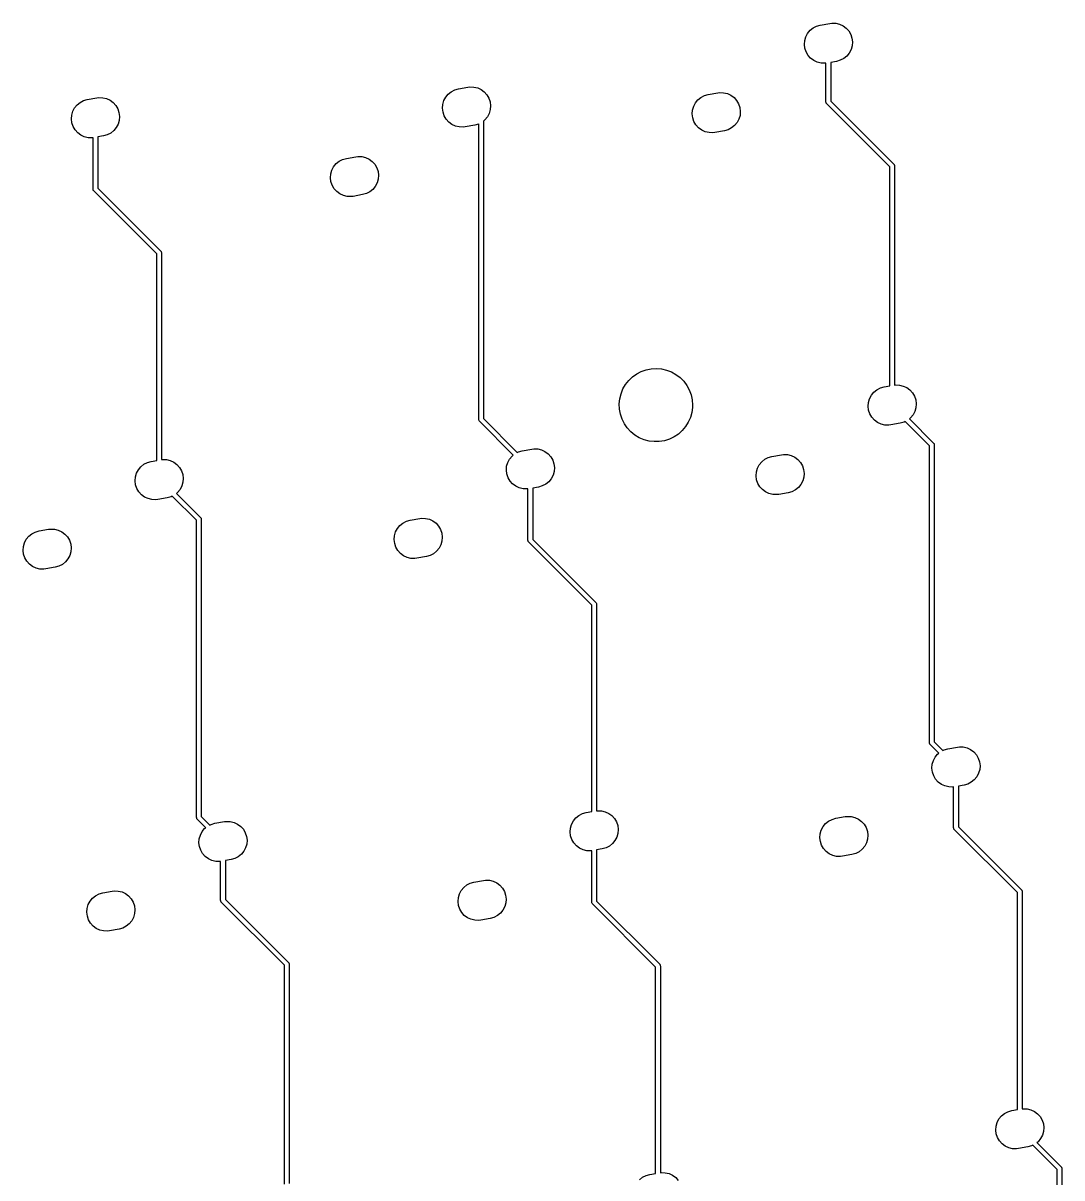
# Model space of a CAD drawing. Extents: x -67 to 321, y -170 to -25.
# Drawn here: x 261.3 to 315.2, y -96.7 to -36.8 of the extents above; entities that cross this region are included whole.
import ezdxf

# ---------------------------------------------------------------- set-up
doc = ezdxf.new("R2010")
doc.units = 0
doc.layers.add('BLACK', color=7, linetype='CONTINUOUS')

msp = doc.modelspace()

# ---------------------------------------------------------------- linework, layer by layer
at = {"layer": 'BLACK', "linetype": 'CONTINUOUS'}
for p, q in [((302.127, -37.2158), (302.284, -37.0886)), ((302.284, -37.0886), (302.463, -36.9956)), ((302.463, -36.9956), (302.658, -36.9405)), ((302.658, -36.9405), (303.15, -36.8537)), ((303.15, -36.8537), (303.254, -36.841)), ((303.254, -36.841), (303.456, -36.8473)), ((303.456, -36.8473), (303.653, -36.8941)), ((303.653, -36.8941), (303.836, -36.9796)), ((303.836, -36.9796), (303.998, -37.1001)), ((303.998, -37.1001), (304.133, -37.2507)), ((301.848, -37.7448), (301.904, -37.5507)), ((301.904, -37.5507), (301.998, -37.372)), ((301.998, -37.372), (302.127, -37.2158)), ((304.133, -37.2507), (304.234, -37.4254)), ((304.234, -37.4254), (304.299, -37.617)), ((304.299, -37.617), (304.324, -37.8176)), ((301.832, -37.9463), (301.848, -37.7448)), ((301.856, -38.1469), (301.832, -37.9463)), ((301.921, -38.3385), (301.856, -38.1469)), ((304.251, -38.2131), (304.157, -38.3919)), ((304.307, -38.019), (304.251, -38.2131)), ((304.324, -37.8176), (304.307, -38.019)), ((302.022, -38.5131), (301.921, -38.3385)), ((302.157, -38.6638), (302.022, -38.5131)), ((302.319, -38.7843), (302.157, -38.6638)), ((302.502, -38.8697), (302.319, -38.7843)), ((302.699, -38.9166), (302.502, -38.8697)), ((303.497, -38.8233), (303.203, -38.8753)), ((303.203, -38.8753), (303.203, -40.8815)), ((303.692, -38.7683), (303.497, -38.8233)), ((303.871, -38.6753), (303.692, -38.7683)), ((304.028, -38.5481), (303.871, -38.6753)), ((304.157, -38.3919), (304.028, -38.5481)), ((302.901, -38.9229), (302.699, -38.9166)), ((302.953, -38.9166), (302.901, -38.9229)), ((302.953, -40.9333), (302.953, -38.9166)), ((265.144, -40.7182), (265.248, -40.7054)), ((265.248, -40.7054), (265.45, -40.7118)), ((283.144, -40.8587), (283.238, -40.68)), ((283.238, -40.68), (283.366, -40.5238)), ((283.366, -40.5238), (283.523, -40.3966)), ((283.523, -40.3966), (283.703, -40.3036)), ((283.703, -40.3036), (283.897, -40.2485)), ((283.897, -40.2485), (284.389, -40.1617)), ((284.389, -40.1617), (284.493, -40.149)), ((284.493, -40.149), (284.695, -40.1553)), ((284.695, -40.1553), (284.892, -40.2021)), ((284.892, -40.2021), (285.075, -40.2876)), ((285.075, -40.2876), (285.237, -40.4081)), ((285.237, -40.4081), (285.372, -40.5587)), ((285.372, -40.5587), (285.474, -40.7334)), ((296.314, -40.8199), (296.471, -40.6927)), ((296.471, -40.6927), (296.651, -40.5997)), ((296.651, -40.5997), (296.845, -40.5446)), ((296.845, -40.5446), (297.338, -40.4578)), ((297.338, -40.4578), (297.442, -40.445)), ((297.442, -40.445), (297.644, -40.4514)), ((297.644, -40.4514), (297.84, -40.4982)), ((297.84, -40.4982), (298.023, -40.5836)), ((298.023, -40.5836), (298.186, -40.7041)), ((298.186, -40.7041), (298.32, -40.8548)), ((263.898, -41.4152), (263.992, -41.2364)), ((263.992, -41.2364), (264.12, -41.0802)), ((264.12, -41.0802), (264.277, -40.953)), ((264.277, -40.953), (264.457, -40.86)), ((264.457, -40.86), (264.651, -40.805)), ((264.651, -40.805), (265.144, -40.7182)), ((265.45, -40.7118), (265.646, -40.7586)), ((265.646, -40.7586), (265.829, -40.844)), ((265.829, -40.844), (265.992, -40.9645)), ((265.992, -40.9645), (266.126, -41.1152)), ((266.126, -41.1152), (266.228, -41.2899)), ((266.228, -41.2899), (266.293, -41.4814)), ((283.071, -41.2543), (283.087, -41.0528)), ((283.096, -41.4549), (283.071, -41.2543)), ((283.087, -41.0528), (283.144, -40.8587)), ((285.474, -40.7334), (285.538, -40.925)), ((285.538, -40.925), (285.563, -41.1256)), ((285.563, -41.1256), (285.547, -41.327)), ((296.035, -41.3489), (296.092, -41.1548)), ((296.092, -41.1548), (296.186, -40.976)), ((296.186, -40.976), (296.314, -40.8199)), ((298.32, -40.8548), (298.422, -41.0295)), ((298.422, -41.0295), (298.486, -41.2211)), ((298.486, -41.2211), (298.511, -41.4217)), ((302.961, -40.9629), (302.953, -40.9333)), ((302.968, -40.993), (302.961, -40.9629)), ((302.972, -40.9981), (302.968, -40.993)), ((302.972, -41.0008), (302.972, -40.9981)), ((302.976, -41.0039), (302.972, -41.0008)), ((302.989, -41.0217), (302.976, -41.0039)), ((306.261, -44.2931), (302.989, -41.0217)), ((303.203, -40.8815), (306.474, -44.1529)), ((263.825, -41.8107), (263.841, -41.6093)), ((263.85, -42.0113), (263.825, -41.8107)), ((263.841, -41.6093), (263.898, -41.4152)), ((266.301, -41.8835), (266.245, -42.0776)), ((266.293, -41.4814), (266.317, -41.682)), ((266.317, -41.682), (266.301, -41.8835)), ((283.16, -41.6465), (283.096, -41.4549)), ((283.262, -41.8211), (283.16, -41.6465)), ((283.396, -41.9718), (283.262, -41.8211)), ((285.268, -41.8561), (285.19, -41.9194)), ((285.396, -41.6999), (285.268, -41.8561)), ((285.49, -41.5211), (285.396, -41.6999)), ((285.547, -41.327), (285.49, -41.5211)), ((296.019, -41.5504), (296.035, -41.3489)), ((296.044, -41.751), (296.019, -41.5504)), ((296.108, -41.9425), (296.044, -41.751)), ((298.438, -41.8172), (298.344, -41.996)), ((298.495, -41.6231), (298.438, -41.8172)), ((298.511, -41.4217), (298.495, -41.6231)), ((263.914, -42.2029), (263.85, -42.0113)), ((264.016, -42.3776), (263.914, -42.2029)), ((264.151, -42.5282), (264.016, -42.3776)), ((266.022, -42.4125), (265.865, -42.5397)), ((266.15, -42.2564), (266.022, -42.4125)), ((266.245, -42.0776), (266.15, -42.2564)), ((283.559, -42.0923), (283.396, -41.9718)), ((283.742, -42.1777), (283.559, -42.0923)), ((283.938, -42.2246), (283.742, -42.1777)), ((284.14, -42.2309), (283.938, -42.2246)), ((284.244, -42.2182), (284.14, -42.2309)), ((284.737, -42.1313), (284.244, -42.2182)), ((284.931, -42.0763), (284.737, -42.1313)), ((284.947, -42.068), (284.931, -42.0763)), ((284.947, -57.3978), (284.947, -42.068)), ((285.19, -41.9194), (285.197, -41.9452)), ((285.197, -41.9452), (285.197, -57.346)), ((296.21, -42.1172), (296.108, -41.9425)), ((296.345, -42.2679), (296.21, -42.1172)), ((296.507, -42.3884), (296.345, -42.2679)), ((296.69, -42.4738), (296.507, -42.3884)), ((296.887, -42.5206), (296.69, -42.4738)), ((297.685, -42.4274), (297.193, -42.5142)), ((297.879, -42.3724), (297.685, -42.4274)), ((298.059, -42.2794), (297.879, -42.3724)), ((298.216, -42.1522), (298.059, -42.2794)), ((298.344, -41.996), (298.216, -42.1522)), ((264.313, -42.6488), (264.151, -42.5282)), ((264.496, -42.7342), (264.313, -42.6488)), ((264.693, -42.781), (264.496, -42.7342)), ((264.895, -42.7874), (264.693, -42.781)), ((264.946, -42.781), (264.895, -42.7874)), ((264.946, -45.4515), (264.946, -42.781)), ((265.491, -42.6878), (265.196, -42.7398)), ((265.196, -42.7398), (265.196, -45.3997)), ((265.686, -42.6327), (265.491, -42.6878)), ((265.865, -42.5397), (265.686, -42.6327)), ((297.089, -42.527), (296.887, -42.5206)), ((297.193, -42.5142), (297.089, -42.527)), ((277.331, -44.4628), (277.425, -44.284)), ((277.425, -44.284), (277.554, -44.1279)), ((277.554, -44.1279), (277.711, -44.0007)), ((277.711, -44.0007), (277.89, -43.9076)), ((277.89, -43.9076), (278.085, -43.8526)), ((278.085, -43.8526), (278.577, -43.7658)), ((278.577, -43.7658), (278.681, -43.753)), ((278.681, -43.753), (278.883, -43.7594)), ((278.883, -43.7594), (279.08, -43.8062)), ((279.08, -43.8062), (279.263, -43.8916)), ((279.263, -43.8916), (279.425, -44.0121)), ((279.425, -44.0121), (279.56, -44.1628)), ((279.56, -44.1628), (279.661, -44.3375)), ((306.261, -55.6491), (306.261, -44.2931)), ((306.474, -44.1529), (306.487, -44.1708)), ((306.487, -44.1708), (306.491, -44.1738)), ((306.491, -44.1738), (306.492, -44.1765)), ((306.492, -44.1765), (306.495, -44.1817)), ((306.495, -44.1817), (306.502, -44.2118)), ((306.502, -44.2118), (306.511, -44.2413)), ((306.511, -44.2413), (306.511, -55.6079)), ((277.258, -44.8584), (277.275, -44.6569)), ((277.283, -45.059), (277.258, -44.8584)), ((277.275, -44.6569), (277.331, -44.4628)), ((279.661, -44.3375), (279.726, -44.5291)), ((279.726, -44.5291), (279.75, -44.7297)), ((279.75, -44.7297), (279.734, -44.9311)), ((264.955, -45.481), (264.946, -45.4515)), ((264.961, -45.5111), (264.955, -45.481)), ((265.196, -45.3997), (268.468, -48.6711)), ((277.348, -45.2505), (277.283, -45.059)), ((277.449, -45.4252), (277.348, -45.2505)), ((277.584, -45.5759), (277.449, -45.4252)), ((279.455, -45.4602), (279.298, -45.5874)), ((279.584, -45.304), (279.455, -45.4602)), ((279.678, -45.1252), (279.584, -45.304)), ((279.734, -44.9311), (279.678, -45.1252)), ((264.965, -45.5163), (264.961, -45.5111)), ((264.966, -45.519), (264.965, -45.5163)), ((264.969, -45.522), (264.966, -45.519)), ((264.983, -45.5399), (264.969, -45.522)), ((268.254, -48.8112), (264.983, -45.5399)), ((277.746, -45.6964), (277.584, -45.5759)), ((277.929, -45.7818), (277.746, -45.6964)), ((278.126, -45.8286), (277.929, -45.7818)), ((278.328, -45.835), (278.126, -45.8286)), ((278.432, -45.8222), (278.328, -45.835)), ((278.924, -45.7354), (278.432, -45.8222)), ((279.119, -45.6804), (278.924, -45.7354)), ((279.298, -45.5874), (279.119, -45.6804)), ((268.254, -59.5136), (268.254, -48.8112)), ((268.468, -48.6711), (268.481, -48.6889)), ((268.481, -48.6889), (268.484, -48.6919)), ((268.484, -48.6919), (268.485, -48.6946)), ((268.485, -48.6946), (268.489, -48.6998)), ((268.489, -48.6998), (268.496, -48.7299)), ((268.496, -48.7299), (268.504, -48.7595)), ((268.504, -48.7595), (268.504, -59.4723)), ((292.921, -55.178), (293.139, -55.022)), ((293.139, -55.022), (293.377, -54.8983)), ((293.377, -54.8983), (293.631, -54.8093)), ((293.631, -54.8093), (293.894, -54.757)), ((293.894, -54.757), (294.162, -54.7422)), ((294.162, -54.7422), (294.429, -54.7654)), ((294.429, -54.7654), (294.691, -54.826)), ((294.691, -54.826), (294.941, -54.9228)), ((294.941, -54.9228), (295.175, -55.054)), ((295.175, -55.054), (295.388, -55.2168)), ((292.426, -55.8061), (292.561, -55.574)), ((292.561, -55.574), (292.727, -55.3633)), ((292.727, -55.3633), (292.921, -55.178)), ((295.388, -55.2168), (295.577, -55.408)), ((295.577, -55.408), (295.736, -55.6239)), ((295.736, -55.6239), (295.864, -55.8601)), ((305.966, -55.7011), (306.261, -55.6491)), ((306.511, -55.6079), (306.562, -55.6015)), ((306.562, -55.6015), (306.764, -55.6079)), ((306.764, -55.6079), (306.961, -55.6547)), ((306.961, -55.6547), (307.144, -55.7402)), ((292.26, -56.3153), (292.325, -56.0549)), ((292.325, -56.0549), (292.426, -55.8061)), ((295.864, -55.8601), (295.957, -56.1119)), ((295.957, -56.1119), (296.013, -56.3743)), ((305.212, -56.3113), (305.306, -56.1325)), ((305.306, -56.1325), (305.435, -55.9764)), ((305.435, -55.9764), (305.592, -55.8492)), ((305.592, -55.8492), (305.771, -55.7562)), ((305.771, -55.7562), (305.966, -55.7011)), ((307.144, -55.7402), (307.306, -55.8607)), ((307.306, -55.8607), (307.441, -56.0113)), ((307.441, -56.0113), (307.542, -56.186)), ((307.542, -56.186), (307.607, -56.3776)), ((292.233, -56.5823), (292.26, -56.3153)), ((292.243, -56.8505), (292.233, -56.5823)), ((292.292, -57.1145), (292.243, -56.8505)), ((296.028, -56.7613), (295.993, -57.0273)), ((296.013, -56.3743), (296.032, -56.642)), ((296.032, -56.642), (296.028, -56.7613)), ((305.14, -56.7069), (305.156, -56.5054)), ((305.164, -56.9075), (305.14, -56.7069)), ((305.156, -56.5054), (305.212, -56.3113)), ((307.615, -56.7796), (307.559, -56.9737)), ((307.607, -56.3776), (307.632, -56.5782)), ((307.632, -56.5782), (307.615, -56.7796)), ((284.956, -57.4273), (284.947, -57.3978)), ((284.962, -57.4574), (284.956, -57.4273)), ((284.966, -57.4626), (284.962, -57.4574)), ((284.967, -57.4653), (284.966, -57.4626)), ((284.97, -57.4683), (284.967, -57.4653)), ((284.984, -57.4862), (284.97, -57.4683)), ((285.197, -57.346), (286.948, -59.0967)), ((292.377, -57.3691), (292.292, -57.1145)), ((292.497, -57.6092), (292.377, -57.3691)), ((295.92, -57.2856), (295.811, -57.5311)), ((295.993, -57.0273), (295.92, -57.2856)), ((305.229, -57.099), (305.164, -56.9075)), ((305.33, -57.2737), (305.229, -57.099)), ((305.465, -57.4244), (305.33, -57.2737)), ((305.627, -57.5449), (305.465, -57.4244)), ((307.336, -57.3087), (307.277, -57.357)), ((307.277, -57.357), (308.533, -58.6132)), ((307.465, -57.1525), (307.336, -57.3087)), ((307.559, -56.9737), (307.465, -57.1525)), ((286.734, -59.2361), (284.984, -57.4862)), ((292.649, -57.83), (292.497, -57.6092)), ((292.831, -58.027), (292.649, -57.83)), ((293.039, -58.1965), (292.831, -58.027)), ((295.496, -57.9642), (295.297, -58.1433)), ((295.669, -57.7588), (295.496, -57.9642)), ((295.811, -57.5311), (295.669, -57.7588)), ((305.81, -57.6303), (305.627, -57.5449)), ((306.007, -57.6772), (305.81, -57.6303)), ((306.209, -57.6835), (306.007, -57.6772)), ((306.313, -57.6707), (306.209, -57.6835)), ((306.805, -57.5839), (306.313, -57.6707)), ((307, -57.5289), (306.805, -57.5839)), ((307.063, -57.4964), (307, -57.5289)), ((308.32, -58.7533), (307.063, -57.4964)), ((293.269, -58.3349), (293.039, -58.1965)), ((293.517, -58.4396), (293.269, -58.3349)), ((293.776, -58.5083), (293.517, -58.4396)), ((294.042, -58.5399), (293.776, -58.5083)), ((294.311, -58.5336), (294.042, -58.5399)), ((294.576, -58.4895), (294.311, -58.5336)), ((294.831, -58.4086), (294.576, -58.4895)), ((295.073, -58.2924), (294.831, -58.4086)), ((295.297, -58.1433), (295.073, -58.2924)), ((308.533, -58.6132), (308.546, -58.631)), ((308.546, -58.631), (308.55, -58.634)), ((308.55, -58.634), (308.551, -58.6367)), ((308.551, -58.6367), (308.554, -58.6419)), ((308.554, -58.6419), (308.561, -58.672)), ((286.674, -59.2844), (286.734, -59.2361)), ((286.948, -59.0967), (287.011, -59.0642)), ((287.011, -59.0642), (287.205, -59.0091)), ((287.205, -59.0091), (287.697, -58.9223)), ((287.697, -58.9223), (287.801, -58.9095)), ((287.801, -58.9095), (288.003, -58.9159)), ((288.003, -58.9159), (288.2, -58.9627)), ((288.2, -58.9627), (288.383, -59.0482)), ((288.383, -59.0482), (288.545, -59.1687)), ((288.545, -59.1687), (288.68, -59.3193)), ((300.153, -59.3052), (300.646, -59.2184)), ((300.646, -59.2184), (300.75, -59.2056)), ((300.75, -59.2056), (300.952, -59.212)), ((300.952, -59.212), (301.148, -59.2588)), ((301.148, -59.2588), (301.331, -59.3442)), ((308.32, -74.1541), (308.32, -58.7533)), ((308.561, -58.672), (308.57, -58.7015)), ((308.57, -58.7015), (308.57, -74.1024)), ((267.3, -59.997), (267.428, -59.8408)), ((267.428, -59.8408), (267.585, -59.7136)), ((267.585, -59.7136), (267.765, -59.6206)), ((267.765, -59.6206), (267.959, -59.5656)), ((267.959, -59.5656), (268.254, -59.5136)), ((268.504, -59.4723), (268.556, -59.466)), ((268.556, -59.466), (268.758, -59.4723)), ((268.758, -59.4723), (268.954, -59.5192)), ((268.954, -59.5192), (269.137, -59.6046)), ((269.137, -59.6046), (269.3, -59.7251)), ((269.3, -59.7251), (269.434, -59.8758)), ((286.379, -60.0149), (286.395, -59.8134)), ((286.395, -59.8134), (286.452, -59.6193)), ((286.452, -59.6193), (286.546, -59.4405)), ((286.546, -59.4405), (286.674, -59.2844)), ((288.68, -59.3193), (288.782, -59.494)), ((288.782, -59.494), (288.846, -59.6856)), ((288.846, -59.6856), (288.871, -59.8862)), ((299.4, -59.9154), (299.494, -59.7366)), ((299.494, -59.7366), (299.622, -59.5804)), ((299.622, -59.5804), (299.779, -59.4533)), ((299.779, -59.4533), (299.959, -59.3602)), ((299.959, -59.3602), (300.153, -59.3052)), ((301.331, -59.3442), (301.494, -59.4647)), ((301.494, -59.4647), (301.628, -59.6154)), ((301.628, -59.6154), (301.73, -59.7901)), ((301.73, -59.7901), (301.794, -59.9816)), ((267.133, -60.5713), (267.149, -60.3699)), ((267.149, -60.3699), (267.206, -60.1758)), ((267.206, -60.1758), (267.3, -59.997)), ((269.434, -59.8758), (269.536, -60.0505)), ((269.536, -60.0505), (269.601, -60.242)), ((269.601, -60.242), (269.625, -60.4426)), ((269.625, -60.4426), (269.609, -60.6441)), ((286.404, -60.2155), (286.379, -60.0149)), ((286.468, -60.407), (286.404, -60.2155)), ((286.57, -60.5817), (286.468, -60.407)), ((288.704, -60.4605), (288.576, -60.6167)), ((288.798, -60.2817), (288.704, -60.4605)), ((288.855, -60.0876), (288.798, -60.2817)), ((288.871, -59.8862), (288.855, -60.0876)), ((299.327, -60.311), (299.343, -60.1095)), ((299.352, -60.5116), (299.327, -60.311)), ((299.343, -60.1095), (299.4, -59.9154)), ((301.803, -60.3837), (301.746, -60.5778)), ((301.794, -59.9816), (301.819, -60.1822)), ((301.819, -60.1822), (301.803, -60.3837)), ((267.158, -60.7719), (267.133, -60.5713)), ((267.222, -60.9635), (267.158, -60.7719)), ((267.324, -61.1382), (267.222, -60.9635)), ((269.458, -61.0169), (269.33, -61.1731)), ((269.553, -60.8382), (269.458, -61.0169)), ((269.609, -60.6441), (269.553, -60.8382)), ((286.704, -60.7324), (286.57, -60.5817)), ((286.867, -60.8529), (286.704, -60.7324)), ((287.05, -60.9383), (286.867, -60.8529)), ((287.246, -60.9852), (287.05, -60.9383)), ((287.448, -60.9915), (287.246, -60.9852)), ((287.5, -60.9852), (287.448, -60.9915)), ((287.5, -63.6556), (287.5, -60.9852)), ((288.045, -60.8919), (287.75, -60.9439)), ((287.75, -60.9439), (287.75, -63.6038)), ((288.239, -60.8369), (288.045, -60.8919)), ((288.419, -60.7439), (288.239, -60.8369)), ((288.576, -60.6167), (288.419, -60.7439)), ((299.416, -60.7031), (299.352, -60.5116)), ((299.518, -60.8778), (299.416, -60.7031)), ((299.653, -61.0285), (299.518, -60.8778)), ((299.815, -61.149), (299.653, -61.0285)), ((301.367, -61.04), (301.187, -61.133)), ((301.524, -60.9128), (301.367, -61.04)), ((301.652, -60.7566), (301.524, -60.9128)), ((301.746, -60.5778), (301.652, -60.7566)), ((267.459, -61.2888), (267.324, -61.1382)), ((267.621, -61.4093), (267.459, -61.2888)), ((267.804, -61.4948), (267.621, -61.4093)), ((268.001, -61.5416), (267.804, -61.4948)), ((268.203, -61.5479), (268.001, -61.5416)), ((268.307, -61.5352), (268.203, -61.5479)), ((268.799, -61.4484), (268.307, -61.5352)), ((268.994, -61.3933), (268.799, -61.4484)), ((269.056, -61.3608), (268.994, -61.3933)), ((270.313, -62.6178), (269.056, -61.3608)), ((269.33, -61.1731), (269.27, -61.2214)), ((269.27, -61.2214), (270.527, -62.4776)), ((299.998, -61.2344), (299.815, -61.149)), ((300.195, -61.2812), (299.998, -61.2344)), ((300.397, -61.2876), (300.195, -61.2812)), ((300.501, -61.2748), (300.397, -61.2876)), ((300.993, -61.188), (300.501, -61.2748)), ((301.187, -61.133), (300.993, -61.188)), ((270.313, -78.0186), (270.313, -62.6178)), ((270.527, -62.4776), (270.54, -62.4954)), ((270.54, -62.4954), (270.543, -62.4985)), ((270.543, -62.4985), (270.544, -62.5012)), ((270.544, -62.5012), (270.548, -62.5063)), ((270.548, -62.5063), (270.555, -62.5364)), ((270.555, -62.5364), (270.563, -62.566)), ((270.563, -62.566), (270.563, -77.9668)), ((280.862, -62.8884), (281.019, -62.7612)), ((281.019, -62.7612), (281.198, -62.6682)), ((281.198, -62.6682), (281.393, -62.6132)), ((281.393, -62.6132), (281.885, -62.5264)), ((281.885, -62.5264), (281.989, -62.5136)), ((281.989, -62.5136), (282.191, -62.52)), ((282.191, -62.52), (282.388, -62.5668)), ((282.388, -62.5668), (282.571, -62.6522)), ((282.571, -62.6522), (282.733, -62.7727)), ((282.733, -62.7727), (282.868, -62.9234)), ((261.488, -63.6011), (261.616, -63.4449)), ((261.616, -63.4449), (261.773, -63.3177)), ((261.773, -63.3177), (261.952, -63.2247)), ((261.952, -63.2247), (262.147, -63.1696)), ((262.147, -63.1696), (262.639, -63.0828)), ((262.639, -63.0828), (262.743, -63.0701)), ((262.743, -63.0701), (262.945, -63.0764)), ((262.945, -63.0764), (263.142, -63.1233)), ((263.142, -63.1233), (263.325, -63.2087)), ((263.325, -63.2087), (263.487, -63.3292)), ((263.487, -63.3292), (263.622, -63.4798)), ((280.566, -63.619), (280.583, -63.4175)), ((280.583, -63.4175), (280.639, -63.2234)), ((280.639, -63.2234), (280.733, -63.0446)), ((280.733, -63.0446), (280.862, -62.8884)), ((282.868, -62.9234), (282.969, -63.0981)), ((282.969, -63.0981), (283.034, -63.2896)), ((283.034, -63.2896), (283.058, -63.4902)), ((261.321, -64.1754), (261.337, -63.9739)), ((261.337, -63.9739), (261.393, -63.7799)), ((261.393, -63.7799), (261.488, -63.6011)), ((263.622, -63.4798), (263.724, -63.6545)), ((263.724, -63.6545), (263.788, -63.8461)), ((263.788, -63.8461), (263.813, -64.0467)), ((263.813, -64.0467), (263.796, -64.2482)), ((280.591, -63.8196), (280.566, -63.619)), ((280.656, -64.0111), (280.591, -63.8196)), ((280.757, -64.1858), (280.656, -64.0111)), ((282.986, -63.8858), (282.892, -64.0646)), ((283.042, -63.6917), (282.986, -63.8858)), ((283.058, -63.4902), (283.042, -63.6917)), ((287.509, -63.6852), (287.5, -63.6556)), ((287.515, -63.7153), (287.509, -63.6852)), ((287.519, -63.7204), (287.515, -63.7153)), ((287.52, -63.7231), (287.519, -63.7204)), ((287.523, -63.7262), (287.52, -63.7231)), ((287.537, -63.744), (287.523, -63.7262)), ((290.808, -67.0154), (287.537, -63.744)), ((287.75, -63.6038), (291.021, -66.8752)), ((261.345, -64.376), (261.321, -64.1754)), ((261.41, -64.5676), (261.345, -64.376)), ((261.511, -64.7422), (261.41, -64.5676)), ((263.646, -64.621), (263.518, -64.7772)), ((263.74, -64.4422), (263.646, -64.621)), ((263.796, -64.2482), (263.74, -64.4422)), ((280.892, -64.3365), (280.757, -64.1858)), ((281.054, -64.457), (280.892, -64.3365)), ((281.237, -64.5424), (281.054, -64.457)), ((281.434, -64.5892), (281.237, -64.5424)), ((281.636, -64.5956), (281.434, -64.5892)), ((281.74, -64.5828), (281.636, -64.5956)), ((282.232, -64.496), (281.74, -64.5828)), ((282.427, -64.441), (282.232, -64.496)), ((282.606, -64.348), (282.427, -64.441)), ((282.763, -64.2208), (282.606, -64.348)), ((282.892, -64.0646), (282.763, -64.2208)), ((261.646, -64.8929), (261.511, -64.7422)), ((261.808, -65.0134), (261.646, -64.8929)), ((261.992, -65.0988), (261.808, -65.0134)), ((262.188, -65.1457), (261.992, -65.0988)), ((262.39, -65.152), (262.188, -65.1457)), ((262.494, -65.1393), (262.39, -65.152)), ((262.987, -65.0524), (262.494, -65.1393)), ((263.181, -64.9974), (262.987, -65.0524)), ((263.36, -64.9044), (263.181, -64.9974)), ((263.518, -64.7772), (263.36, -64.9044)), ((290.808, -77.7177), (290.808, -67.0154)), ((291.021, -66.8752), (291.035, -66.8931)), ((291.035, -66.8931), (291.038, -66.8961)), ((291.038, -66.8961), (291.039, -66.8988)), ((291.039, -66.8988), (291.043, -66.904)), ((291.043, -66.904), (291.049, -66.9341)), ((291.049, -66.9341), (291.058, -66.9636)), ((291.058, -66.9636), (291.058, -77.6765)), ((308.328, -74.1837), (308.32, -74.1541)), ((308.335, -74.2138), (308.328, -74.1837)), ((308.339, -74.219), (308.335, -74.2138)), ((308.339, -74.2217), (308.339, -74.219)), ((308.343, -74.2247), (308.339, -74.2217)), ((308.356, -74.2425), (308.343, -74.2247)), ((308.57, -74.1024), (309.016, -74.5493)), ((308.802, -74.6887), (308.356, -74.2425)), ((308.614, -74.8931), (308.743, -74.737)), ((308.743, -74.737), (308.802, -74.6887)), ((309.016, -74.5493), (309.079, -74.5167)), ((309.079, -74.5167), (309.274, -74.4617)), ((309.274, -74.4617), (309.766, -74.3749)), ((309.766, -74.3749), (309.87, -74.3621)), ((309.87, -74.3621), (310.072, -74.3685)), ((310.072, -74.3685), (310.269, -74.4153)), ((310.269, -74.4153), (310.452, -74.5007)), ((310.452, -74.5007), (310.614, -74.6212)), ((310.614, -74.6212), (310.749, -74.7719)), ((310.749, -74.7719), (310.85, -74.9466)), ((308.448, -75.4675), (308.464, -75.266)), ((308.464, -75.266), (308.52, -75.0719)), ((308.52, -75.0719), (308.614, -74.8931)), ((310.85, -74.9466), (310.915, -75.1382)), ((310.915, -75.1382), (310.94, -75.3388)), ((310.94, -75.3388), (310.923, -75.5402)), ((308.472, -75.6681), (308.448, -75.4675)), ((308.537, -75.8596), (308.472, -75.6681)), ((308.638, -76.0343), (308.537, -75.8596)), ((310.773, -75.9131), (310.644, -76.0693)), ((310.867, -75.7343), (310.773, -75.9131)), ((310.923, -75.5402), (310.867, -75.7343)), ((308.773, -76.185), (308.638, -76.0343)), ((308.935, -76.3055), (308.773, -76.185)), ((309.118, -76.3909), (308.935, -76.3055)), ((309.315, -76.4377), (309.118, -76.3909)), ((309.517, -76.4441), (309.315, -76.4377)), ((309.569, -76.4378), (309.517, -76.4441)), ((309.569, -78.5535), (309.569, -76.4378)), ((310.113, -76.3445), (309.819, -76.3965)), ((309.819, -76.3965), (309.819, -78.5017)), ((310.308, -76.2895), (310.113, -76.3445)), ((310.487, -76.1965), (310.308, -76.2895)), ((310.644, -76.0693), (310.487, -76.1965)), ((290.139, -77.9178), (290.319, -77.8247)), ((290.319, -77.8247), (290.513, -77.7697)), ((290.513, -77.7697), (290.808, -77.7177)), ((291.058, -77.6765), (291.109, -77.6701)), ((291.109, -77.6701), (291.311, -77.6765)), ((291.311, -77.6765), (291.508, -77.7233)), ((291.508, -77.7233), (291.691, -77.8087)), ((291.691, -77.8087), (291.853, -77.9292)), ((270.322, -78.0481), (270.313, -78.0186)), ((270.328, -78.0782), (270.322, -78.0481)), ((270.332, -78.0834), (270.328, -78.0782)), ((270.333, -78.0861), (270.332, -78.0834)), ((270.336, -78.0891), (270.333, -78.0861)), ((270.35, -78.107), (270.336, -78.0891)), ((270.796, -78.5531), (270.35, -78.107)), ((270.563, -77.9668), (271.01, -78.4137)), ((271.01, -78.4137), (271.073, -78.3812)), ((271.073, -78.3812), (271.267, -78.3262)), ((271.267, -78.3262), (271.76, -78.2393)), ((271.76, -78.2393), (271.864, -78.2266)), ((271.864, -78.2266), (272.066, -78.2329)), ((272.066, -78.2329), (272.262, -78.2798)), ((272.262, -78.2798), (272.445, -78.3652)), ((272.445, -78.3652), (272.608, -78.4857)), ((289.703, -78.574), (289.76, -78.3799)), ((289.76, -78.3799), (289.854, -78.2011)), ((289.854, -78.2011), (289.982, -78.045)), ((289.982, -78.045), (290.139, -77.9178)), ((291.853, -77.9292), (291.988, -78.0799)), ((291.988, -78.0799), (292.09, -78.2546)), ((292.09, -78.2546), (292.154, -78.4462)), ((302.802, -78.4972), (302.93, -78.341)), ((302.93, -78.341), (303.087, -78.2138)), ((303.087, -78.2138), (303.267, -78.1208)), ((303.267, -78.1208), (303.461, -78.0658)), ((303.461, -78.0658), (303.954, -77.979)), ((303.954, -77.979), (304.058, -77.9662)), ((304.058, -77.9662), (304.26, -77.9726)), ((304.26, -77.9726), (304.456, -78.0194)), ((304.456, -78.0194), (304.639, -78.1048)), ((304.639, -78.1048), (304.802, -78.2253)), ((304.802, -78.2253), (304.936, -78.376)), ((304.936, -78.376), (305.038, -78.5507)), ((270.457, -79.1304), (270.514, -78.9364)), ((270.514, -78.9364), (270.608, -78.7576)), ((270.608, -78.7576), (270.736, -78.6014)), ((270.736, -78.6014), (270.796, -78.5531)), ((272.608, -78.4857), (272.742, -78.6364)), ((272.742, -78.6364), (272.844, -78.811)), ((272.844, -78.811), (272.909, -79.0026)), ((272.909, -79.0026), (272.933, -79.2032)), ((289.687, -78.7755), (289.703, -78.574)), ((289.712, -78.9761), (289.687, -78.7755)), ((289.776, -79.1676), (289.712, -78.9761)), ((292.163, -78.8482), (292.106, -79.0423)), ((292.154, -78.4462), (292.179, -78.6468)), ((292.179, -78.6468), (292.163, -78.8482)), ((302.635, -79.0715), (302.651, -78.8701)), ((302.651, -78.8701), (302.708, -78.676)), ((302.708, -78.676), (302.802, -78.4972)), ((305.038, -78.5507), (305.102, -78.7422)), ((305.102, -78.7422), (305.127, -78.9428)), ((305.127, -78.9428), (305.111, -79.1443)), ((309.577, -78.5831), (309.569, -78.5535)), ((309.584, -78.6132), (309.577, -78.5831)), ((309.588, -78.6183), (309.584, -78.6132)), ((309.588, -78.6211), (309.588, -78.6183)), ((309.592, -78.6241), (309.588, -78.6211)), ((309.605, -78.6419), (309.592, -78.6241)), ((312.877, -81.9133), (309.605, -78.6419)), ((309.819, -78.5017), (313.09, -81.7731)), ((270.441, -79.3319), (270.457, -79.1304)), ((270.466, -79.5325), (270.441, -79.3319)), ((270.53, -79.7241), (270.466, -79.5325)), ((272.861, -79.5987), (272.766, -79.7775)), ((272.917, -79.4047), (272.861, -79.5987)), ((272.933, -79.2032), (272.917, -79.4047)), ((289.878, -79.3423), (289.776, -79.1676)), ((290.012, -79.493), (289.878, -79.3423)), ((290.175, -79.6135), (290.012, -79.493)), ((290.358, -79.6989), (290.175, -79.6135)), ((291.547, -79.5975), (291.353, -79.6525)), ((291.727, -79.5045), (291.547, -79.5975)), ((291.884, -79.3773), (291.727, -79.5045)), ((292.012, -79.2211), (291.884, -79.3773)), ((292.106, -79.0423), (292.012, -79.2211)), ((302.66, -79.2722), (302.635, -79.0715)), ((302.724, -79.4637), (302.66, -79.2722)), ((302.826, -79.6384), (302.724, -79.4637)), ((304.96, -79.5172), (304.832, -79.6733)), ((305.054, -79.3384), (304.96, -79.5172)), ((305.111, -79.1443), (305.054, -79.3384)), ((270.632, -79.8988), (270.53, -79.7241)), ((270.767, -80.0494), (270.632, -79.8988)), ((270.929, -80.1699), (270.767, -80.0494)), ((271.112, -80.2553), (270.929, -80.1699)), ((272.107, -80.209), (271.812, -80.2609)), ((272.301, -80.1539), (272.107, -80.209)), ((272.481, -80.0609), (272.301, -80.1539)), ((272.638, -79.9337), (272.481, -80.0609)), ((272.766, -79.7775), (272.638, -79.9337)), ((290.554, -79.7457), (290.358, -79.6989)), ((290.756, -79.7521), (290.554, -79.7457)), ((290.808, -79.7458), (290.756, -79.7521)), ((290.808, -82.4162), (290.808, -79.7458)), ((291.353, -79.6525), (291.058, -79.7045)), ((291.058, -79.7045), (291.058, -82.3644)), ((302.961, -79.7891), (302.826, -79.6384)), ((303.123, -79.9096), (302.961, -79.7891)), ((303.306, -79.995), (303.123, -79.9096)), ((303.503, -80.0418), (303.306, -79.995)), ((303.705, -80.0482), (303.503, -80.0418)), ((303.809, -80.0354), (303.705, -80.0482)), ((304.301, -79.9486), (303.809, -80.0354)), ((304.495, -79.8936), (304.301, -79.9486)), ((304.675, -79.8005), (304.495, -79.8936)), ((304.832, -79.6733), (304.675, -79.8005)), ((271.309, -80.3022), (271.112, -80.2553)), ((271.511, -80.3085), (271.309, -80.3022)), ((271.562, -80.3022), (271.511, -80.3085)), ((271.562, -82.3189), (271.562, -80.3022)), ((271.812, -80.2609), (271.812, -82.2671)), ((284.506, -81.4288), (284.701, -81.3738)), ((284.701, -81.3738), (285.193, -81.287)), ((285.193, -81.287), (285.297, -81.2742)), ((285.297, -81.2742), (285.499, -81.2806)), ((285.499, -81.2806), (285.696, -81.3274)), ((285.696, -81.3274), (285.879, -81.4128)), ((285.879, -81.4128), (286.041, -81.5333)), ((265.081, -82.0783), (265.26, -81.9853)), ((265.26, -81.9853), (265.455, -81.9302)), ((265.455, -81.9302), (265.947, -81.8434)), ((265.947, -81.8434), (266.051, -81.8307)), ((266.051, -81.8307), (266.253, -81.837)), ((266.253, -81.837), (266.45, -81.8838)), ((266.45, -81.8838), (266.633, -81.9693)), ((266.633, -81.9693), (266.795, -82.0898)), ((283.891, -82.1781), (283.947, -81.984)), ((283.947, -81.984), (284.041, -81.8052)), ((284.041, -81.8052), (284.17, -81.649)), ((284.17, -81.649), (284.327, -81.5218)), ((284.327, -81.5218), (284.506, -81.4288)), ((286.041, -81.5333), (286.176, -81.684)), ((286.176, -81.684), (286.277, -81.8587)), ((286.277, -81.8587), (286.342, -82.0502)), ((312.877, -93.1703), (312.877, -81.9133)), ((313.09, -81.7731), (313.103, -81.791)), ((313.103, -81.791), (313.107, -81.794)), ((313.107, -81.794), (313.108, -81.7967)), ((313.108, -81.7967), (313.111, -81.8019)), ((313.111, -81.8019), (313.118, -81.832)), ((313.118, -81.832), (313.127, -81.8615)), ((313.127, -81.8615), (313.127, -93.129)), ((264.645, -82.7345), (264.701, -82.5404)), ((264.701, -82.5404), (264.796, -82.3617)), ((264.796, -82.3617), (264.924, -82.2055)), ((264.924, -82.2055), (265.081, -82.0783)), ((266.795, -82.0898), (266.93, -82.2404)), ((266.93, -82.2404), (267.032, -82.4151)), ((267.032, -82.4151), (267.096, -82.6067)), ((267.096, -82.6067), (267.121, -82.8073)), ((271.571, -82.3485), (271.562, -82.3189)), ((271.577, -82.3786), (271.571, -82.3485)), ((271.581, -82.3838), (271.577, -82.3786)), ((271.582, -82.3865), (271.581, -82.3838)), ((271.585, -82.3895), (271.582, -82.3865)), ((271.599, -82.4073), (271.585, -82.3895)), ((274.87, -85.6787), (271.599, -82.4073)), ((271.812, -82.2671), (275.084, -85.5385)), ((283.874, -82.3795), (283.891, -82.1781)), ((283.899, -82.5801), (283.874, -82.3795)), ((283.964, -82.7717), (283.899, -82.5801)), ((286.35, -82.4523), (286.294, -82.6464)), ((286.342, -82.0502), (286.366, -82.2508)), ((286.366, -82.2508), (286.35, -82.4523)), ((290.817, -82.4457), (290.808, -82.4162)), ((290.823, -82.4758), (290.817, -82.4457)), ((290.827, -82.481), (290.823, -82.4758)), ((290.828, -82.4837), (290.827, -82.481)), ((290.831, -82.4868), (290.828, -82.4837)), ((290.845, -82.5046), (290.831, -82.4868)), ((294.116, -85.776), (290.845, -82.5046)), ((291.058, -82.3644), (294.329, -85.6358)), ((264.629, -82.936), (264.645, -82.7345)), ((264.653, -83.1366), (264.629, -82.936)), ((264.718, -83.3281), (264.653, -83.1366)), ((267.048, -83.2028), (266.954, -83.3816)), ((267.104, -83.0087), (267.048, -83.2028)), ((267.121, -82.8073), (267.104, -83.0087)), ((284.065, -82.9464), (283.964, -82.7717)), ((284.2, -83.0971), (284.065, -82.9464)), ((284.362, -83.2176), (284.2, -83.0971)), ((285.735, -83.2016), (285.54, -83.2566)), ((285.914, -83.1085), (285.735, -83.2016)), ((286.071, -82.9813), (285.914, -83.1085)), ((286.2, -82.8252), (286.071, -82.9813)), ((286.294, -82.6464), (286.2, -82.8252)), ((264.819, -83.5028), (264.718, -83.3281)), ((264.954, -83.6535), (264.819, -83.5028)), ((265.116, -83.774), (264.954, -83.6535)), ((265.3, -83.8594), (265.116, -83.774)), ((266.295, -83.813), (265.802, -83.8999)), ((266.489, -83.758), (266.295, -83.813)), ((266.668, -83.665), (266.489, -83.758)), ((266.826, -83.5378), (266.668, -83.665)), ((266.954, -83.3816), (266.826, -83.5378)), ((284.545, -83.303), (284.362, -83.2176)), ((284.742, -83.3498), (284.545, -83.303)), ((284.944, -83.3562), (284.742, -83.3498)), ((285.048, -83.3434), (284.944, -83.3562)), ((285.54, -83.2566), (285.048, -83.3434)), ((265.496, -83.9063), (265.3, -83.8594)), ((265.698, -83.9126), (265.496, -83.9063)), ((265.802, -83.8999), (265.698, -83.9126)), ((275.084, -85.5385), (275.097, -85.5564)), ((275.097, -85.5564), (275.1, -85.5594)), ((275.1, -85.5594), (275.101, -85.5621)), ((275.101, -85.5621), (275.105, -85.5673)), ((275.105, -85.5673), (275.112, -85.5974)), ((275.112, -85.5974), (275.12, -85.6269)), ((274.87, -97.0348), (274.87, -85.6787)), ((275.12, -85.6269), (275.12, -96.9935)), ((294.116, -96.4783), (294.116, -85.776)), ((294.329, -85.6358), (294.343, -85.6536)), ((294.343, -85.6536), (294.346, -85.6567)), ((294.346, -85.6567), (294.347, -85.6594)), ((294.347, -85.6594), (294.351, -85.6646)), ((294.351, -85.6646), (294.357, -85.6947)), ((294.357, -85.6947), (294.366, -85.7242)), ((294.366, -85.7242), (294.366, -96.437)), ((312.051, -93.4975), (312.208, -93.3703)), ((312.208, -93.3703), (312.387, -93.2773)), ((312.387, -93.2773), (312.582, -93.2223)), ((312.582, -93.2223), (312.877, -93.1703)), ((313.127, -93.129), (313.178, -93.1227)), ((313.178, -93.1227), (313.38, -93.1291)), ((313.38, -93.1291), (313.577, -93.1759)), ((313.577, -93.1759), (313.76, -93.2613)), ((313.76, -93.2613), (313.922, -93.3818)), ((313.922, -93.3818), (314.057, -93.5325)), ((311.772, -94.0266), (311.828, -93.8325)), ((311.828, -93.8325), (311.922, -93.6537)), ((311.922, -93.6537), (312.051, -93.4975)), ((314.057, -93.5325), (314.158, -93.7072)), ((314.158, -93.7072), (314.223, -93.8987)), ((314.223, -93.8987), (314.248, -94.0993)), ((311.756, -94.2281), (311.772, -94.0266)), ((311.78, -94.4287), (311.756, -94.2281)), ((311.845, -94.6202), (311.78, -94.4287)), ((314.175, -94.4949), (314.081, -94.6737)), ((314.231, -94.3008), (314.175, -94.4949)), ((314.248, -94.0993), (314.231, -94.3008)), ((311.946, -94.7949), (311.845, -94.6202)), ((312.081, -94.9456), (311.946, -94.7949)), ((312.243, -95.0661), (312.081, -94.9456)), ((312.426, -95.1515), (312.243, -95.0661)), ((312.623, -95.1983), (312.426, -95.1515)), ((313.421, -95.1051), (312.929, -95.1919)), ((313.616, -95.0501), (313.421, -95.1051)), ((313.679, -95.0175), (313.616, -95.0501)), ((314.936, -96.2745), (313.679, -95.0175)), ((313.952, -94.8299), (313.893, -94.8781)), ((313.893, -94.8781), (315.149, -96.1343)), ((314.081, -94.6737), (313.952, -94.8299)), ((312.825, -95.2047), (312.623, -95.1983)), ((312.929, -95.1919), (312.825, -95.2047)), ((314.936, -111.675), (314.936, -96.2745)), ((315.149, -96.1343), (315.162, -96.1522)), ((315.162, -96.1522), (315.166, -96.1552)), ((315.166, -96.1552), (315.167, -96.1579)), ((315.167, -96.1579), (315.17, -96.1631)), ((315.17, -96.1631), (315.177, -96.1932)), ((315.177, -96.1932), (315.186, -96.2227)), ((315.186, -96.2227), (315.186, -111.624)), ((293.29, -96.8055), (293.447, -96.6783)), ((293.447, -96.6783), (293.627, -96.5853)), ((293.627, -96.5853), (293.821, -96.5303)), ((293.821, -96.5303), (294.116, -96.4783)), ((294.366, -96.437), (294.417, -96.4307)), ((294.417, -96.4307), (294.619, -96.4371)), ((294.619, -96.4371), (294.816, -96.4839)), ((294.816, -96.4839), (294.999, -96.5693)), ((294.999, -96.5693), (295.161, -96.6898)), ((295.161, -96.6898), (295.296, -96.8405))]:
    msp.add_line(p, q, dxfattribs=at)

doc.saveas('drawing.dxf')
